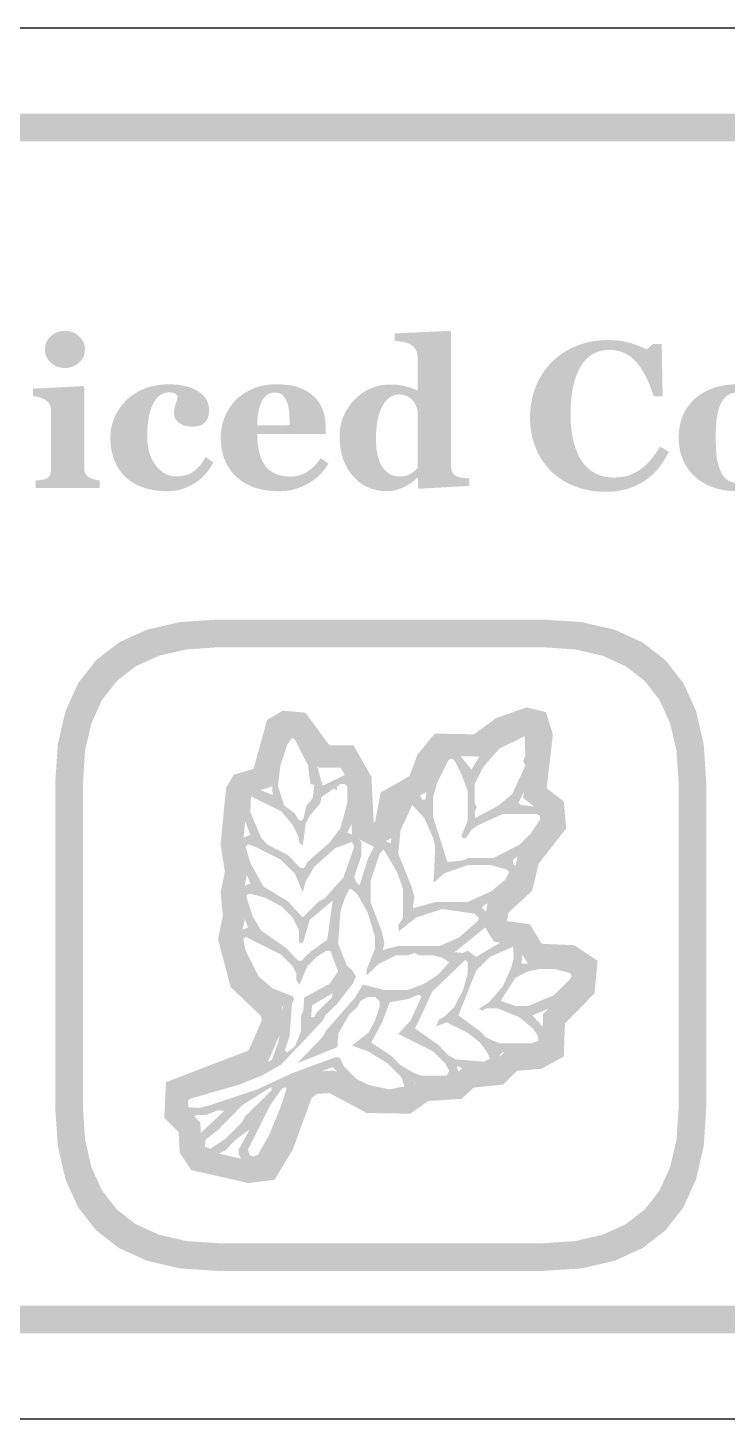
# Model space of a CAD drawing. Header units: millimetres. Extents: x 6 to 297, y 6 to 451.
# Drawn here: x 188.5 to 198.6, y 44.52 to 64.59 of the extents above; entities that cross this region are included whole.
import ezdxf

# ---------------------------------------------------------------- set-up
doc = ezdxf.new("R2010")
doc.units = ezdxf.units.MM
doc.layers.add('CUT', color=1, linetype='Continuous')
doc.layers.add('RASTER', color=7, linetype='Continuous')

msp = doc.modelspace()

# ---------------------------------------------------------------- hatches: boundary and pattern name
at = {"layer": 'RASTER'}
h = msp.add_hatch(color=7, dxfattribs=at)
h.paths.add_polyline_path([(173.2, 61.155), (173.234, 61.67), (173.337, 62.117), (173.509, 62.495), (173.75, 62.805), (174.059, 63.045), (174.438, 63.217), (174.884, 63.32), (175.4, 63.355), (232.6, 63.355), (233.116, 63.32), (233.563, 63.217), (233.941, 63.045), (234.25, 62.805), (234.491, 62.495), (234.663, 62.117), (234.766, 61.67), (234.8, 61.155), (234.8, 47.955), (234.766, 47.439), (234.663, 46.992), (234.491, 46.614), (234.25, 46.305), (233.941, 46.064), (233.563, 45.892), (233.116, 45.789), (232.6, 45.755), (175.4, 45.755), (174.884, 45.789), (174.438, 45.892), (174.059, 46.064), (173.75, 46.305), (173.509, 46.614), (173.337, 46.992), (173.234, 47.439), (173.2, 47.955)])
h.paths.add_polyline_path([(173.6, 61.155), (173.6, 47.955), (173.628, 47.533), (173.712, 47.167), (173.853, 46.858), (174.05, 46.605), (174.303, 46.408), (174.613, 46.267), (174.978, 46.183), (175.4, 46.155), (232.6, 46.155), (233.022, 46.183), (233.388, 46.267), (233.697, 46.408), (233.95, 46.605), (234.147, 46.858), (234.288, 47.167), (234.372, 47.533), (234.4, 47.955), (234.4, 61.155), (234.372, 61.577), (234.288, 61.942), (234.147, 62.252), (233.95, 62.505), (233.697, 62.702), (233.388, 62.842), (233.022, 62.927), (232.6, 62.955), (175.4, 62.955), (174.978, 62.927), (174.613, 62.842), (174.303, 62.702), (174.05, 62.505), (173.853, 62.252), (173.712, 61.942), (173.628, 61.577), (173.6, 61.155)], flags=0)
h = msp.add_hatch(color=7, dxfattribs=at)
h.paths.add_polyline_path([(189.542, 57.955), (188.616, 57.955), (188.616, 58.062), (188.626, 58.062), (188.635, 58.063), (188.645, 58.064), (188.654, 58.065), (188.663, 58.066), (188.673, 58.067), (188.682, 58.068), (188.691, 58.069), (188.7, 58.07), (188.709, 58.072), (188.717, 58.073), (188.725, 58.075), (188.733, 58.077), (188.74, 58.079), (188.747, 58.081), (188.754, 58.084), (188.765, 58.088), (188.776, 58.093), (188.785, 58.099), (188.794, 58.105), (188.802, 58.112), (188.809, 58.119), (188.815, 58.126), (188.82, 58.134), (188.824, 58.143), (188.828, 58.152), (188.831, 58.162), (188.834, 58.172), (188.836, 58.184), (188.838, 58.196), (188.839, 58.208), (188.839, 58.221), (188.839, 59.074), (188.839, 59.087), (188.837, 59.099), (188.836, 59.111), (188.833, 59.122), (188.83, 59.133), (188.826, 59.144), (188.821, 59.154), (188.815, 59.164), (188.809, 59.173), (188.803, 59.182), (188.796, 59.191), (188.789, 59.199), (188.782, 59.206), (188.774, 59.214), (188.765, 59.22), (188.757, 59.226), (188.75, 59.231), (188.742, 59.235), (188.733, 59.239), (188.724, 59.243), (188.713, 59.248), (188.702, 59.252), (188.69, 59.256), (188.677, 59.26), (188.664, 59.264), (188.651, 59.267), (188.638, 59.27), (188.626, 59.273), (188.614, 59.275), (188.602, 59.277), (188.591, 59.279), (188.58, 59.28), (188.58, 59.387), (189.297, 59.425), (189.319, 59.403), (189.319, 58.24), (189.32, 58.228), (189.321, 58.216), (189.322, 58.204), (189.325, 58.193), (189.328, 58.182), (189.332, 58.172), (189.336, 58.162), (189.341, 58.153), (189.347, 58.145), (189.353, 58.136), (189.36, 58.129), (189.368, 58.122), (189.376, 58.116), (189.385, 58.11), (189.394, 58.104), (189.404, 58.1), (189.412, 58.097), (189.419, 58.093), (189.427, 58.09), (189.435, 58.087), (189.443, 58.084), (189.452, 58.082), (189.46, 58.079), (189.469, 58.076), (189.478, 58.074), (189.487, 58.072), (189.496, 58.069), (189.505, 58.068), (189.514, 58.066), (189.523, 58.064), (189.533, 58.063), (189.542, 58.062)])
h.paths.add_polyline_path([(189.328, 59.953), (189.327, 59.925), (189.323, 59.899), (189.316, 59.874), (189.307, 59.85), (189.295, 59.826), (189.28, 59.804), (189.263, 59.783), (189.242, 59.763), (189.221, 59.745), (189.198, 59.729), (189.174, 59.715), (189.149, 59.704), (189.123, 59.696), (189.096, 59.69), (189.068, 59.686), (189.04, 59.685), (189.01, 59.686), (188.982, 59.69), (188.955, 59.696), (188.929, 59.704), (188.904, 59.715), (188.88, 59.729), (188.857, 59.745), (188.835, 59.763), (188.815, 59.783), (188.798, 59.804), (188.783, 59.826), (188.771, 59.85), (188.762, 59.874), (188.755, 59.899), (188.751, 59.925), (188.75, 59.953), (188.751, 59.98), (188.755, 60.006), (188.762, 60.032), (188.771, 60.056), (188.783, 60.079), (188.798, 60.102), (188.815, 60.123), (188.835, 60.143), (188.857, 60.162), (188.88, 60.178), (188.904, 60.191), (188.929, 60.203), (188.955, 60.211), (188.982, 60.217), (189.01, 60.221), (189.04, 60.222), (189.069, 60.221), (189.097, 60.217), (189.124, 60.211), (189.15, 60.203), (189.175, 60.191), (189.199, 60.178), (189.221, 60.162), (189.243, 60.143), (189.263, 60.123), (189.28, 60.102), (189.295, 60.079), (189.307, 60.056), (189.316, 60.032), (189.323, 60.006), (189.327, 59.98), (189.328, 59.953)])
h = msp.add_hatch(color=7, dxfattribs=at)
h.paths.add_polyline_path([(194.88, 57.985), (194.158, 57.943), (194.136, 57.964), (194.136, 58.098), (194.125, 58.101), (194.107, 58.082), (194.086, 58.064), (194.065, 58.046), (194.041, 58.029), (194.016, 58.012), (193.989, 57.996), (193.961, 57.98), (193.931, 57.966), (193.901, 57.952), (193.87, 57.94), (193.839, 57.93), (193.809, 57.922), (193.778, 57.916), (193.747, 57.911), (193.716, 57.909), (193.685, 57.908), (193.612, 57.911), (193.543, 57.922), (193.477, 57.939), (193.415, 57.963), (193.355, 57.994), (193.299, 58.031), (193.246, 58.076), (193.197, 58.128), (193.152, 58.185), (193.113, 58.246), (193.08, 58.311), (193.053, 58.38), (193.032, 58.453), (193.017, 58.53), (193.008, 58.611), (193.005, 58.696), (193.008, 58.772), (193.018, 58.845), (193.035, 58.915), (193.059, 58.983), (193.089, 59.048), (193.126, 59.11), (193.169, 59.17), (193.219, 59.226), (193.275, 59.278), (193.332, 59.323), (193.393, 59.361), (193.457, 59.392), (193.523, 59.416), (193.592, 59.434), (193.664, 59.444), (193.739, 59.447), (193.769, 59.447), (193.798, 59.446), (193.827, 59.444), (193.855, 59.441), (193.883, 59.437), (193.911, 59.432), (193.938, 59.427), (193.964, 59.42), (193.99, 59.413), (194.014, 59.406), (194.037, 59.399), (194.059, 59.391), (194.08, 59.383), (194.099, 59.374), (194.116, 59.366), (194.133, 59.357), (194.133, 59.836), (194.132, 59.849), (194.131, 59.862), (194.13, 59.875), (194.127, 59.888), (194.124, 59.901), (194.12, 59.913), (194.116, 59.925), (194.111, 59.937), (194.105, 59.949), (194.099, 59.96), (194.092, 59.97), (194.085, 59.98), (194.078, 59.989), (194.07, 59.997), (194.061, 60.004), (194.052, 60.011), (194.041, 60.019), (194.028, 60.026), (194.015, 60.033), (194.001, 60.039), (193.987, 60.045), (193.971, 60.049), (193.955, 60.054), (193.939, 60.058), (193.922, 60.061), (193.905, 60.064), (193.888, 60.067), (193.87, 60.069), (193.853, 60.072), (193.836, 60.074), (193.819, 60.076), (193.802, 60.077), (193.802, 60.184), (194.593, 60.222), (194.615, 60.199), (194.615, 58.278), (194.615, 58.265), (194.616, 58.252), (194.617, 58.239), (194.619, 58.227), (194.622, 58.216), (194.625, 58.205), (194.629, 58.195), (194.633, 58.185), (194.638, 58.175), (194.644, 58.167), (194.65, 58.158), (194.657, 58.151), (194.665, 58.143), (194.673, 58.137), (194.682, 58.13), (194.692, 58.125), (194.701, 58.121), (194.71, 58.117), (194.719, 58.114), (194.73, 58.111), (194.742, 58.108), (194.755, 58.105), (194.768, 58.103), (194.782, 58.101), (194.797, 58.099), (194.811, 58.098), (194.824, 58.097), (194.836, 58.095), (194.848, 58.094), (194.86, 58.094), (194.87, 58.093), (194.88, 58.092)])
h.paths.add_polyline_path([(194.133, 58.246), (194.133, 59.074), (194.13, 59.082), (194.127, 59.091), (194.124, 59.1), (194.121, 59.109), (194.117, 59.119), (194.113, 59.129), (194.109, 59.138), (194.104, 59.149), (194.099, 59.159), (194.094, 59.169), (194.089, 59.179), (194.082, 59.189), (194.076, 59.198), (194.069, 59.208), (194.062, 59.217), (194.054, 59.226), (194.046, 59.234), (194.038, 59.241), (194.029, 59.248), (194.019, 59.255), (194.009, 59.262), (193.999, 59.268), (193.987, 59.274), (193.975, 59.28), (193.963, 59.286), (193.95, 59.291), (193.937, 59.295), (193.923, 59.298), (193.909, 59.301), (193.895, 59.302), (193.88, 59.303), (193.865, 59.304), (193.829, 59.301), (193.795, 59.294), (193.762, 59.281), (193.731, 59.262), (193.702, 59.239), (193.675, 59.211), (193.649, 59.177), (193.625, 59.138), (193.603, 59.095), (193.583, 59.047), (193.567, 58.995), (193.554, 58.939), (193.544, 58.878), (193.537, 58.813), (193.532, 58.744), (193.531, 58.671), (193.531, 58.642), (193.532, 58.613), (193.533, 58.585), (193.535, 58.558), (193.537, 58.532), (193.54, 58.507), (193.544, 58.482), (193.548, 58.458), (193.552, 58.435), (193.558, 58.412), (193.564, 58.389), (193.571, 58.368), (193.579, 58.346), (193.587, 58.326), (193.597, 58.305), (193.607, 58.286), (193.618, 58.267), (193.63, 58.249), (193.642, 58.232), (193.655, 58.217), (193.669, 58.202), (193.684, 58.188), (193.7, 58.176), (193.716, 58.164), (193.733, 58.154), (193.751, 58.145), (193.77, 58.137), (193.789, 58.131), (193.81, 58.126), (193.831, 58.123), (193.853, 58.121), (193.876, 58.12), (193.898, 58.121), (193.919, 58.122), (193.939, 58.125), (193.958, 58.129), (193.976, 58.134), (193.993, 58.14), (194.009, 58.147), (194.024, 58.155), (194.039, 58.164), (194.053, 58.173), (194.067, 58.184), (194.081, 58.195), (194.094, 58.207), (194.107, 58.219), (194.12, 58.232), (194.133, 58.246)], flags=0)
for points in [[(196.843, 57.899), (196.786, 57.9), (196.73, 57.904), (196.676, 57.909), (196.622, 57.918), (196.569, 57.928), (196.516, 57.941), (196.465, 57.956), (196.415, 57.973), (196.366, 57.993), (196.319, 58.014), (196.273, 58.038), (196.229, 58.064), (196.186, 58.092), (196.145, 58.122), (196.106, 58.154), (196.068, 58.188), (196.033, 58.223), (195.999, 58.261), (195.968, 58.3), (195.938, 58.342), (195.911, 58.385), (195.885, 58.431), (195.861, 58.479), (195.839, 58.528), (195.82, 58.58), (195.803, 58.632), (195.788, 58.686), (195.777, 58.741), (195.768, 58.798), (195.761, 58.855), (195.757, 58.914), (195.756, 58.974), (195.757, 59.034), (195.761, 59.093), (195.768, 59.15), (195.777, 59.207), (195.789, 59.262), (195.803, 59.317), (195.82, 59.37), (195.84, 59.422), (195.862, 59.472), (195.886, 59.521), (195.913, 59.568), (195.941, 59.614), (195.972, 59.658), (196.005, 59.7), (196.04, 59.74), (196.077, 59.778), (196.115, 59.814), (196.155, 59.848), (196.197, 59.88), (196.241, 59.91), (196.287, 59.937), (196.335, 59.963), (196.384, 59.986), (196.436, 60.008), (196.488, 60.027), (196.542, 60.043), (196.597, 60.057), (196.652, 60.069), (196.709, 60.078), (196.766, 60.084), (196.825, 60.088), (196.884, 60.089), (196.927, 60.088), (196.968, 60.086), (197.009, 60.083), (197.049, 60.079), (197.088, 60.073), (197.126, 60.066), (197.163, 60.057), (197.199, 60.047), (197.234, 60.037), (197.267, 60.026), (197.299, 60.014), (197.33, 60.003), (197.359, 59.991), (197.387, 59.978), (197.414, 59.966), (197.439, 59.953), (197.53, 60.033), (197.657, 60.033), (197.67, 59.275), (197.542, 59.275), (197.513, 59.358), (197.484, 59.437), (197.453, 59.509), (197.421, 59.576), (197.387, 59.636), (197.352, 59.691), (197.316, 59.741), (197.278, 59.784), (197.238, 59.822), (197.197, 59.855), (197.153, 59.883), (197.107, 59.906), (197.059, 59.924), (197.009, 59.937), (196.957, 59.944), (196.903, 59.947), (196.836, 59.943), (196.773, 59.932), (196.715, 59.913), (196.66, 59.886), (196.61, 59.852), (196.564, 59.811), (196.522, 59.761), (196.484, 59.704), (196.45, 59.641), (196.421, 59.571), (196.396, 59.495), (196.376, 59.413), (196.361, 59.325), (196.349, 59.231), (196.343, 59.131), (196.34, 59.024), (196.341, 58.963), (196.343, 58.905), (196.347, 58.849), (196.353, 58.795), (196.36, 58.743), (196.368, 58.694), (196.378, 58.646), (196.389, 58.601), (196.402, 58.559), (196.416, 58.518), (196.43, 58.48), (196.446, 58.443), (196.462, 58.409), (196.48, 58.377), (196.498, 58.347), (196.518, 58.319), (196.539, 58.293), (196.562, 58.268), (196.586, 58.244), (196.61, 58.223), (196.636, 58.203), (196.662, 58.186), (196.69, 58.17), (196.718, 58.156), (196.748, 58.144), (196.778, 58.133), (196.809, 58.124), (196.84, 58.117), (196.873, 58.111), (196.906, 58.107), (196.94, 58.105), (196.975, 58.104), (197.025, 58.106), (197.074, 58.111), (197.122, 58.12), (197.169, 58.132), (197.214, 58.148), (197.257, 58.167), (197.299, 58.189), (197.34, 58.215), (197.38, 58.245), (197.419, 58.278), (197.456, 58.315), (197.493, 58.355), (197.529, 58.399), (197.565, 58.447), (197.599, 58.498), (197.632, 58.552), (197.758, 58.476), (197.742, 58.444), (197.726, 58.413), (197.709, 58.383), (197.691, 58.354), (197.673, 58.326), (197.654, 58.298), (197.635, 58.271), (197.615, 58.246), (197.594, 58.221), (197.573, 58.196), (197.551, 58.173), (197.528, 58.151), (197.504, 58.129), (197.48, 58.109), (197.455, 58.089), (197.429, 58.07), (197.399, 58.051), (197.369, 58.032), (197.339, 58.015), (197.307, 57.999), (197.275, 57.983), (197.242, 57.969), (197.208, 57.956), (197.173, 57.944), (197.137, 57.934), (197.1, 57.925), (197.061, 57.917), (197.021, 57.91), (196.978, 57.905), (196.935, 57.902), (196.89, 57.9), (196.843, 57.899)], [(190.513, 57.908), (190.463, 57.909), (190.414, 57.912), (190.367, 57.916), (190.321, 57.923), (190.277, 57.931), (190.235, 57.941), (190.193, 57.953), (190.154, 57.967), (190.115, 57.983), (190.079, 58), (190.044, 58.018), (190.011, 58.037), (189.98, 58.058), (189.95, 58.08), (189.923, 58.104), (189.896, 58.129), (189.872, 58.156), (189.849, 58.183), (189.828, 58.212), (189.808, 58.243), (189.79, 58.274), (189.774, 58.306), (189.759, 58.34), (189.746, 58.375), (189.734, 58.411), (189.724, 58.448), (189.715, 58.485), (189.708, 58.523), (189.703, 58.562), (189.699, 58.602), (189.697, 58.643), (189.696, 58.684), (189.697, 58.722), (189.7, 58.759), (189.704, 58.796), (189.711, 58.833), (189.72, 58.869), (189.73, 58.905), (189.742, 58.94), (189.757, 58.974), (189.772, 59.008), (189.79, 59.041), (189.808, 59.073), (189.828, 59.104), (189.849, 59.133), (189.872, 59.162), (189.896, 59.189), (189.921, 59.216), (189.949, 59.242), (189.978, 59.267), (190.009, 59.29), (190.041, 59.312), (190.075, 59.333), (190.111, 59.352), (190.148, 59.37), (190.187, 59.387), (190.228, 59.402), (190.269, 59.415), (190.311, 59.425), (190.354, 59.434), (190.399, 59.441), (190.444, 59.446), (190.491, 59.449), (190.538, 59.45), (190.604, 59.449), (190.666, 59.444), (190.724, 59.436), (190.779, 59.425), (190.831, 59.411), (190.879, 59.393), (190.923, 59.372), (190.964, 59.349), (191.001, 59.322), (191.033, 59.293), (191.06, 59.262), (191.082, 59.229), (191.099, 59.194), (191.111, 59.156), (191.119, 59.116), (191.121, 59.074), (191.12, 59.048), (191.118, 59.024), (191.113, 59.001), (191.107, 58.979), (191.099, 58.958), (191.09, 58.939), (191.078, 58.921), (191.065, 58.904), (191.05, 58.889), (191.033, 58.876), (191.012, 58.865), (190.99, 58.856), (190.964, 58.849), (190.937, 58.844), (190.906, 58.841), (190.874, 58.84), (190.847, 58.84), (190.821, 58.843), (190.796, 58.847), (190.773, 58.853), (190.75, 58.86), (190.729, 58.869), (190.709, 58.88), (190.69, 58.892), (190.672, 58.906), (190.657, 58.921), (190.645, 58.936), (190.634, 58.953), (190.626, 58.971), (190.62, 58.989), (190.617, 59.009), (190.616, 59.03), (190.616, 59.048), (190.617, 59.066), (190.619, 59.084), (190.622, 59.101), (190.625, 59.119), (190.629, 59.137), (190.634, 59.154), (190.639, 59.172), (190.645, 59.189), (190.65, 59.205), (190.654, 59.22), (190.658, 59.234), (190.661, 59.247), (190.664, 59.259), (190.666, 59.269), (190.667, 59.279), (190.663, 59.285), (190.658, 59.291), (190.654, 59.297), (190.649, 59.302), (190.643, 59.307), (190.638, 59.312), (190.632, 59.316), (190.626, 59.319), (190.619, 59.323), (190.612, 59.325), (190.603, 59.328), (190.594, 59.33), (190.584, 59.331), (190.573, 59.332), (190.561, 59.333), (190.548, 59.333), (190.532, 59.333), (190.516, 59.331), (190.501, 59.329), (190.485, 59.325), (190.471, 59.321), (190.456, 59.316), (190.442, 59.31), (190.428, 59.302), (190.415, 59.294), (190.402, 59.284), (190.389, 59.273), (190.376, 59.26), (190.363, 59.246), (190.351, 59.23), (190.339, 59.213), (190.327, 59.194), (190.316, 59.175), (190.306, 59.154), (190.296, 59.132), (190.286, 59.108), (190.278, 59.083), (190.269, 59.056), (190.262, 59.028), (190.255, 58.998), (190.248, 58.966), (190.243, 58.933), (190.238, 58.898), (190.234, 58.862), (190.231, 58.824), (190.229, 58.785), (190.228, 58.744), (190.228, 58.702), (190.229, 58.638), (190.235, 58.578), (190.245, 58.52), (190.258, 58.466), (190.275, 58.415), (190.296, 58.368), (190.321, 58.323), (190.35, 58.281), (190.381, 58.244), (190.414, 58.212), (190.448, 58.184), (190.484, 58.162), (190.521, 58.144), (190.56, 58.132), (190.6, 58.124), (190.642, 58.122), (190.682, 58.123), (190.719, 58.126), (190.755, 58.132), (190.788, 58.14), (190.819, 58.15), (190.848, 58.163), (190.876, 58.177), (190.901, 58.194), (190.924, 58.213), (190.947, 58.234), (190.97, 58.257), (190.991, 58.282), (191.012, 58.309), (191.033, 58.337), (191.052, 58.368), (191.071, 58.4), (191.181, 58.324), (191.17, 58.302), (191.157, 58.28), (191.145, 58.259), (191.131, 58.238), (191.118, 58.218), (191.103, 58.198), (191.088, 58.179), (191.073, 58.161), (191.057, 58.142), (191.04, 58.125), (191.022, 58.107), (191.004, 58.091), (190.984, 58.075), (190.964, 58.059), (190.943, 58.044), (190.922, 58.029), (190.899, 58.015), (190.876, 58.001), (190.852, 57.989), (190.829, 57.977), (190.805, 57.966), (190.782, 57.956), (190.758, 57.947), (190.734, 57.939), (190.71, 57.931), (190.685, 57.925), (190.659, 57.92), (190.631, 57.916), (190.603, 57.912), (190.574, 57.91), (190.544, 57.908), (190.513, 57.908)]]:
    msp.add_hatch(color=7, dxfattribs=at).paths.add_polyline_path(points)
h = msp.add_hatch(color=7, dxfattribs=at)
h.paths.add_polyline_path([(192.845, 58.305), (192.832, 58.284), (192.818, 58.264), (192.804, 58.244), (192.789, 58.224), (192.773, 58.204), (192.756, 58.185), (192.739, 58.166), (192.721, 58.147), (192.703, 58.129), (192.684, 58.112), (192.664, 58.095), (192.644, 58.079), (192.623, 58.063), (192.602, 58.048), (192.579, 58.034), (192.557, 58.021), (192.532, 58.007), (192.507, 57.995), (192.483, 57.983), (192.458, 57.972), (192.433, 57.962), (192.408, 57.952), (192.383, 57.944), (192.358, 57.936), (192.333, 57.93), (192.306, 57.924), (192.279, 57.919), (192.25, 57.915), (192.221, 57.912), (192.191, 57.91), (192.16, 57.908), (192.127, 57.908), (192.074, 57.909), (192.023, 57.912), (191.973, 57.917), (191.925, 57.923), (191.88, 57.932), (191.836, 57.942), (191.793, 57.955), (191.753, 57.969), (191.715, 57.985), (191.678, 58.003), (191.643, 58.022), (191.609, 58.042), (191.578, 58.063), (191.548, 58.086), (191.52, 58.11), (191.493, 58.135), (191.468, 58.161), (191.445, 58.189), (191.424, 58.218), (191.404, 58.248), (191.385, 58.28), (191.369, 58.312), (191.354, 58.346), (191.34, 58.38), (191.328, 58.416), (191.318, 58.452), (191.309, 58.49), (191.302, 58.528), (191.297, 58.566), (191.293, 58.606), (191.29, 58.646), (191.29, 58.687), (191.29, 58.724), (191.293, 58.761), (191.297, 58.797), (191.303, 58.833), (191.311, 58.869), (191.32, 58.904), (191.332, 58.939), (191.344, 58.974), (191.359, 59.007), (191.375, 59.04), (191.392, 59.072), (191.411, 59.103), (191.431, 59.133), (191.453, 59.162), (191.476, 59.19), (191.5, 59.217), (191.526, 59.243), (191.554, 59.267), (191.583, 59.29), (191.613, 59.312), (191.645, 59.332), (191.679, 59.351), (191.715, 59.369), (191.752, 59.386), (191.79, 59.401), (191.83, 59.414), (191.87, 59.425), (191.912, 59.434), (191.955, 59.441), (191.999, 59.446), (192.045, 59.449), (192.091, 59.45), (192.141, 59.45), (192.189, 59.447), (192.234, 59.443), (192.278, 59.438), (192.319, 59.431), (192.357, 59.422), (192.394, 59.412), (192.428, 59.401), (192.46, 59.387), (192.491, 59.373), (192.52, 59.358), (192.548, 59.341), (192.575, 59.323), (192.6, 59.304), (192.624, 59.284), (192.646, 59.263), (192.666, 59.241), (192.685, 59.219), (192.702, 59.196), (192.718, 59.172), (192.733, 59.147), (192.746, 59.121), (192.757, 59.094), (192.768, 59.066), (192.777, 59.037), (192.784, 59.008), (192.791, 58.979), (192.796, 58.95), (192.8, 58.92), (192.803, 58.889), (192.805, 58.859), (192.806, 58.828), (192.806, 58.733), (191.815, 58.733), (191.817, 58.66), (191.823, 58.591), (191.832, 58.528), (191.844, 58.468), (191.861, 58.413), (191.881, 58.363), (191.904, 58.317), (191.931, 58.276), (191.962, 58.239), (191.998, 58.207), (192.037, 58.18), (192.081, 58.158), (192.129, 58.141), (192.181, 58.129), (192.238, 58.121), (192.299, 58.119), (192.333, 58.12), (192.366, 58.124), (192.398, 58.129), (192.43, 58.138), (192.46, 58.148), (192.49, 58.161), (192.518, 58.177), (192.546, 58.194), (192.573, 58.214), (192.599, 58.234), (192.624, 58.256), (192.648, 58.28), (192.671, 58.304), (192.693, 58.33), (192.714, 58.357), (192.734, 58.385)])
h.paths.add_polyline_path([(192.286, 58.861), (192.286, 58.884), (192.285, 58.906), (192.284, 58.928), (192.283, 58.95), (192.282, 58.973), (192.281, 58.996), (192.279, 59.019), (192.277, 59.042), (192.274, 59.064), (192.272, 59.086), (192.268, 59.106), (192.265, 59.126), (192.261, 59.144), (192.256, 59.161), (192.251, 59.177), (192.246, 59.193), (192.24, 59.209), (192.232, 59.225), (192.225, 59.239), (192.217, 59.253), (192.208, 59.265), (192.198, 59.277), (192.188, 59.287), (192.178, 59.297), (192.167, 59.305), (192.155, 59.312), (192.142, 59.318), (192.129, 59.323), (192.115, 59.327), (192.1, 59.329), (192.085, 59.331), (192.069, 59.332), (192.041, 59.33), (192.015, 59.325), (191.991, 59.316), (191.967, 59.303), (191.946, 59.287), (191.925, 59.267), (191.906, 59.244), (191.889, 59.217), (191.873, 59.187), (191.859, 59.152), (191.847, 59.113), (191.837, 59.07), (191.828, 59.023), (191.822, 58.971), (191.818, 58.915), (191.815, 58.856)], flags=0)
h = msp.add_hatch(color=7, dxfattribs=at)
h.paths.add_polyline_path([(199.378, 59.235), (199.405, 59.209), (199.429, 59.182), (199.453, 59.154), (199.474, 59.124), (199.494, 59.093), (199.512, 59.061), (199.529, 59.028), (199.544, 58.993), (199.557, 58.958), (199.569, 58.922), (199.579, 58.885), (199.587, 58.847), (199.593, 58.808), (199.598, 58.769), (199.6, 58.729), (199.601, 58.689), (199.6, 58.648), (199.598, 58.608), (199.593, 58.569), (199.587, 58.531), (199.579, 58.493), (199.569, 58.455), (199.558, 58.418), (199.545, 58.382), (199.53, 58.346), (199.513, 58.312), (199.495, 58.279), (199.475, 58.248), (199.454, 58.218), (199.431, 58.189), (199.406, 58.161), (199.38, 58.135), (199.35, 58.108), (199.319, 58.083), (199.287, 58.06), (199.253, 58.038), (199.218, 58.018), (199.181, 57.999), (199.143, 57.982), (199.104, 57.966), (199.063, 57.953), (199.021, 57.941), (198.977, 57.931), (198.932, 57.923), (198.885, 57.916), (198.837, 57.912), (198.788, 57.909), (198.737, 57.908), (198.693, 57.909), (198.649, 57.911), (198.607, 57.915), (198.565, 57.921), (198.525, 57.928), (198.485, 57.937), (198.446, 57.947), (198.408, 57.959), (198.371, 57.973), (198.335, 57.988), (198.3, 58.005), (198.266, 58.023), (198.234, 58.043), (198.202, 58.065), (198.172, 58.088), (198.142, 58.113), (198.115, 58.138), (198.089, 58.165), (198.065, 58.193), (198.042, 58.223), (198.021, 58.254), (198.001, 58.286), (197.983, 58.32), (197.966, 58.355), (197.951, 58.392), (197.938, 58.43), (197.927, 58.468), (197.918, 58.508), (197.911, 58.549), (197.906, 58.591), (197.903, 58.634), (197.902, 58.678), (197.903, 58.722), (197.905, 58.764), (197.91, 58.805), (197.916, 58.844), (197.924, 58.883), (197.934, 58.92), (197.945, 58.956), (197.958, 58.991), (197.973, 59.025), (197.99, 59.058), (198.008, 59.09), (198.029, 59.121), (198.051, 59.151), (198.075, 59.18), (198.1, 59.208), (198.127, 59.235), (198.155, 59.26), (198.185, 59.283), (198.216, 59.305), (198.248, 59.326), (198.283, 59.345), (198.318, 59.363), (198.356, 59.379), (198.395, 59.394), (198.435, 59.407), (198.477, 59.419), (198.519, 59.428), (198.563, 59.436), (198.608, 59.442), (198.654, 59.447), (198.702, 59.449), (198.75, 59.45), (198.801, 59.449), (198.849, 59.447), (198.897, 59.442), (198.943, 59.436), (198.987, 59.428), (199.03, 59.419), (199.071, 59.407), (199.111, 59.394), (199.149, 59.379), (199.186, 59.363), (199.222, 59.345), (199.256, 59.326), (199.289, 59.305), (199.32, 59.283), (199.35, 59.26), (199.378, 59.235)])
h.paths.add_polyline_path([(199.003, 58.22), (199.011, 58.241), (199.018, 58.263), (199.025, 58.286), (199.031, 58.311), (199.037, 58.336), (199.042, 58.363), (199.047, 58.39), (199.051, 58.419), (199.055, 58.449), (199.058, 58.48), (199.06, 58.512), (199.063, 58.546), (199.064, 58.58), (199.065, 58.616), (199.066, 58.653), (199.066, 58.692), (199.066, 58.718), (199.065, 58.745), (199.064, 58.773), (199.063, 58.801), (199.061, 58.831), (199.058, 58.862), (199.055, 58.893), (199.052, 58.926), (199.048, 58.958), (199.044, 58.988), (199.039, 59.017), (199.033, 59.044), (199.028, 59.069), (199.022, 59.092), (199.015, 59.114), (199.008, 59.134), (198.999, 59.156), (198.989, 59.178), (198.978, 59.198), (198.966, 59.216), (198.953, 59.234), (198.94, 59.25), (198.926, 59.265), (198.91, 59.279), (198.894, 59.291), (198.877, 59.302), (198.859, 59.311), (198.84, 59.319), (198.82, 59.324), (198.798, 59.328), (198.776, 59.331), (198.753, 59.332), (198.728, 59.331), (198.704, 59.328), (198.681, 59.324), (198.659, 59.317), (198.639, 59.309), (198.62, 59.3), (198.603, 59.288), (198.587, 59.275), (198.572, 59.26), (198.557, 59.244), (198.544, 59.227), (198.532, 59.209), (198.52, 59.19), (198.509, 59.17), (198.5, 59.149), (198.491, 59.127), (198.483, 59.105), (198.477, 59.083), (198.47, 59.06), (198.465, 59.036), (198.46, 59.011), (198.455, 58.985), (198.451, 58.959), (198.448, 58.931), (198.445, 58.903), (198.443, 58.874), (198.441, 58.846), (198.439, 58.817), (198.438, 58.787), (198.437, 58.758), (198.437, 58.728), (198.437, 58.697), (198.437, 58.658), (198.437, 58.621), (198.438, 58.585), (198.439, 58.551), (198.441, 58.519), (198.442, 58.489), (198.444, 58.46), (198.447, 58.433), (198.45, 58.407), (198.454, 58.381), (198.459, 58.354), (198.464, 58.328), (198.471, 58.302), (198.479, 58.275), (198.487, 58.249), (198.497, 58.223), (198.505, 58.201), (198.515, 58.18), (198.526, 58.16), (198.538, 58.142), (198.55, 58.124), (198.564, 58.108), (198.578, 58.093), (198.593, 58.079), (198.61, 58.067), (198.627, 58.056), (198.645, 58.047), (198.665, 58.04), (198.685, 58.034), (198.707, 58.03), (198.729, 58.027), (198.753, 58.027), (198.775, 58.027), (198.795, 58.03), (198.815, 58.033), (198.835, 58.039), (198.853, 58.046), (198.871, 58.054), (198.888, 58.064), (198.904, 58.076), (198.919, 58.089), (198.934, 58.103), (198.947, 58.119), (198.96, 58.136), (198.972, 58.155), (198.983, 58.175), (198.994, 58.197), (199.003, 58.22)], flags=0)
h = msp.add_hatch(color=7, dxfattribs=at)
h.paths.add_polyline_path([(188.9, 53.705), (188.937, 54.256), (189.047, 54.733), (189.23, 55.137), (189.488, 55.467), (189.818, 55.724), (190.222, 55.908), (190.699, 56.018), (191.25, 56.055), (195.95, 56.055), (196.501, 56.018), (196.978, 55.908), (197.382, 55.724), (197.713, 55.467), (197.97, 55.137), (198.153, 54.733), (198.263, 54.256), (198.3, 53.705), (198.3, 49.005), (198.263, 48.454), (198.153, 47.977), (197.97, 47.573), (197.713, 47.242), (197.382, 46.985), (196.978, 46.802), (196.501, 46.691), (195.95, 46.655), (191.25, 46.655), (190.699, 46.691), (190.222, 46.802), (189.818, 46.985), (189.488, 47.242), (189.23, 47.573), (189.047, 47.977), (188.937, 48.454), (188.9, 49.005)])
h.paths.add_polyline_path([(189.3, 53.705), (189.3, 49.005), (189.33, 48.548), (189.422, 48.152), (189.574, 47.816), (189.788, 47.542), (190.062, 47.329), (190.397, 47.177), (190.793, 47.085), (191.25, 47.055), (195.95, 47.055), (196.407, 47.085), (196.803, 47.177), (197.138, 47.329), (197.413, 47.542), (197.626, 47.816), (197.778, 48.152), (197.87, 48.548), (197.9, 49.005), (197.9, 53.705), (197.87, 54.162), (197.778, 54.558), (197.626, 54.893), (197.413, 55.167), (197.138, 55.381), (196.803, 55.533), (196.407, 55.624), (195.95, 55.655), (191.25, 55.655), (190.793, 55.624), (190.397, 55.533), (190.062, 55.381), (189.788, 55.167), (189.574, 54.893), (189.422, 54.558), (189.33, 54.162), (189.3, 53.705)], flags=0)
h = msp.add_hatch(color=7, dxfattribs=at)
h.paths.add_polyline_path([(195.708, 54.789), (195.985, 54.718), (196.085, 54.397), (195.995, 53.622), (196.242, 53.431), (196.277, 53.041), (195.879, 52.531), (195.786, 52.14), (195.443, 51.824), (195.423, 51.71), (195.427, 51.702), (195.752, 51.659), (195.924, 51.376), (196.394, 51.355), (196.731, 51.13), (196.687, 50.661), (196.26, 50.227), (196.242, 49.747), (195.915, 49.571), (195.57, 49.543), (195.371, 49.344), (194.943, 49.3), (194.767, 49.138), (194.285, 49.107), (194.025, 48.923), (193.397, 48.934), (192.859, 49.221), (192.681, 49.21), (192.604, 49.154), (192.328, 48.403), (192.066, 47.969), (191.687, 47.923), (190.863, 48.11), (190.697, 48.36), (190.681, 48.66), (190.474, 48.867), (190.499, 49.379), (191.693, 49.837), (191.881, 50.266), (191.87, 50.334), (191.432, 50.752), (191.251, 51.439), (191.32, 51.786), (191.287, 52.12), (191.349, 52.413), (191.287, 52.808), (191.366, 53.623), (191.475, 53.816), (191.762, 53.899), (191.96, 54.608), (192.186, 54.739), (192.512, 54.712), (192.861, 54.238), (193.208, 54.238), (193.466, 53.783), (193.497, 53.137), (193.51, 53.13), (193.518, 53.135), (193.599, 53.559), (194.016, 53.797), (194.132, 54.109), (194.378, 54.409), (194.946, 54.399), (195.269, 54.635)])
h.paths.add_polyline_path([(195.722, 54.455), (195.42, 54.349), (195.048, 54.077), (194.528, 54.087), (194.414, 53.947), (194.276, 53.577), (193.885, 53.354), (193.806, 52.938), (193.527, 52.762), (193.186, 52.936), (193.15, 53.691), (193.021, 53.918), (192.7, 53.918), (192.341, 54.405), (192.26, 54.412), (192.233, 54.396), (192.023, 53.642), (191.689, 53.545), (191.678, 53.525), (191.61, 52.817), (191.675, 52.404), (191.61, 52.103), (191.644, 51.77), (191.579, 51.449), (191.719, 50.921), (192.169, 50.491), (192.212, 50.224), (191.932, 49.586), (190.809, 49.155), (190.801, 48.993), (190.994, 48.799), (191.012, 48.465), (191.059, 48.394), (191.704, 48.247), (191.873, 48.268), (192.038, 48.542), (192.336, 49.354), (192.567, 49.524), (192.929, 49.546), (193.48, 49.253), (193.926, 49.244), (194.174, 49.421), (194.633, 49.45), (194.804, 49.608), (195.225, 49.651), (195.427, 49.852), (195.822, 49.885), (195.929, 49.942), (195.945, 50.363), (196.379, 50.804), (196.395, 50.97), (196.291, 51.039), (195.74, 51.064), (195.558, 51.362), (195.235, 51.405), (195.086, 51.645), (195.146, 51.985), (195.497, 52.31), (195.584, 52.673), (195.947, 53.138), (195.936, 53.263), (195.656, 53.479), (195.759, 54.366), (195.732, 54.452), (195.722, 54.455)], flags=0)
h = msp.add_hatch(color=7, dxfattribs=at)
h.paths.add_polyline_path([(192.26, 54.505), (192.393, 54.458), (192.527, 54.291), (192.65, 54.048), (192.761, 53.657), (193.084, 53.814), (193.161, 53.791), (193.218, 53.714), (193.218, 53.547), (193.251, 53.447), (193.185, 53.113), (193.118, 52.979), (193.261, 52.923), (193.318, 52.846), (193.318, 52.646), (193.218, 52.345), (193.241, 52.268), (193.295, 52.222), (193.418, 52.612), (193.508, 52.789), (193.619, 52.879), (193.742, 52.823), (193.785, 53.113), (193.852, 53.313), (193.976, 53.524), (194.086, 53.547), (194.176, 53.504), (194.196, 53.457), (194.243, 53.457), (194.286, 53.747), (194.51, 54.158), (194.62, 54.215), (194.663, 54.191), (194.911, 53.891), (195.011, 54.058), (195.278, 54.325), (195.488, 54.448), (195.722, 54.515), (195.765, 54.492), (195.822, 54.415), (195.822, 54.048), (195.722, 53.681), (195.588, 53.413), (195.622, 53.38), (195.889, 53.347), (195.999, 53.29), (196.022, 53.146), (195.932, 52.969), (195.845, 52.889), (195.799, 52.803), (195.511, 52.589), (195.511, 52.535), (195.588, 52.445), (195.531, 52.268), (195.365, 52.101), (195.077, 51.921), (195.064, 51.888), (195.154, 51.811), (195.154, 51.711), (195.097, 51.601), (194.663, 51.253), (194.787, 51.243), (194.854, 51.277), (194.977, 51.187), (195.355, 51.41), (195.555, 51.444), (195.655, 51.344), (195.632, 51.087), (196.289, 51.11), (196.466, 51.02), (196.49, 50.876), (196.433, 50.766), (196.166, 50.499), (195.789, 50.342), (195.965, 50.152), (196.022, 50.042), (195.999, 49.898), (195.922, 49.841), (195.789, 49.808), (195.355, 49.808), (195.321, 49.775), (195.298, 49.631), (195.221, 49.574), (194.787, 49.574), (194.72, 49.608), (194.697, 49.598), (194.72, 49.541), (194.697, 49.397), (194.553, 49.341), (194.086, 49.374), (194.043, 49.217), (193.952, 49.174), (193.518, 49.174), (193.385, 49.207), (193.141, 49.331), (192.907, 49.598), (192.393, 49.397), (192.216, 48.84), (191.993, 48.329), (191.926, 48.229), (191.816, 48.172), (191.716, 48.172), (191.605, 48.229), (191.549, 48.339), (191.549, 48.406), (191.706, 48.696), (191.505, 48.549), (191.358, 48.396), (191.181, 48.306), (191.081, 48.306), (190.991, 48.349), (190.948, 48.439), (190.971, 48.616), (191.338, 48.963), (191.248, 48.973), (191.081, 48.907), (190.948, 48.907), (190.881, 48.873), (190.737, 48.963), (190.714, 49.174), (190.737, 49.217), (190.848, 49.274), (191.549, 49.474), (192.026, 49.698), (192.116, 49.941), (192.183, 50.275), (192.183, 50.476), (191.939, 50.599), (191.739, 50.799), (191.582, 51.077), (191.515, 51.31), (191.539, 51.554), (191.682, 51.611), (191.549, 51.978), (191.549, 52.145), (191.572, 52.188), (191.716, 52.245), (191.549, 52.679), (191.549, 52.846), (191.572, 52.889), (191.716, 52.946), (191.615, 53.213), (191.592, 53.457), (191.615, 53.547), (191.682, 53.614), (191.816, 53.614), (192.039, 53.524), (192.016, 53.948), (192.083, 54.215), (192.206, 54.458)])
h.paths.add_polyline_path([(195.678, 54.372), (195.311, 54.191), (195.077, 53.924), (194.954, 53.681), (194.954, 53.413), (194.987, 53.347), (194.954, 53.28), (194.964, 53.19), (195.298, 53.37), (195.498, 53.537), (195.688, 53.948), (195.655, 54.014), (195.688, 54.081)], flags=0)
h.paths.add_polyline_path([(192.317, 54.348), (192.25, 54.248), (192.15, 53.948), (192.116, 53.647), (192.206, 53.37), (192.36, 53.257), (192.407, 53.17), (192.45, 53.146), (192.483, 53.18), (192.527, 53.37), (192.617, 53.48), (192.64, 53.671), (192.584, 53.681), (192.55, 53.948), (192.36, 54.325)], flags=0)
h.paths.add_polyline_path([(194.62, 54.048), (194.577, 54.024), (194.42, 53.714), (194.353, 53.48), (194.353, 53.213), (194.563, 52.555), (194.787, 52.579), (194.854, 52.612), (195.221, 52.612), (195.598, 52.803), (195.765, 52.969), (195.899, 53.17), (195.899, 53.223), (195.855, 53.247), (195.355, 53.247), (195.011, 53.09), (194.911, 53.023), (194.83, 52.903), (194.777, 52.903), (194.764, 52.936), (194.854, 53.146), (194.854, 53.58), (194.764, 53.824), (194.663, 54.024)], flags=0)
h.paths.add_polyline_path([(193.018, 53.681), (192.961, 53.637), (192.974, 53.59), (192.917, 53.614), (192.741, 53.49), (192.727, 53.403), (192.574, 53.223), (192.517, 53.113), (192.473, 52.789), (192.417, 52.846), (192.417, 52.913), (192.327, 53.09), (192.16, 53.29), (191.726, 53.504), (191.716, 53.28), (191.873, 52.903), (191.973, 52.803), (192.26, 52.656), (192.44, 52.469), (192.493, 52.469), (192.54, 52.555), (192.861, 52.836), (193.018, 53.046), (193.118, 53.413), (193.118, 53.647), (193.084, 53.681)], flags=0)
h.paths.add_polyline_path([(194.053, 53.38), (193.886, 53.013), (193.852, 52.679), (194.053, 52.178), (194.086, 52.045), (194.063, 51.888), (194.386, 51.978), (194.854, 51.978), (195.198, 52.135), (195.398, 52.302), (195.455, 52.412), (195.421, 52.445), (195.188, 52.512), (194.854, 52.512), (194.51, 52.389), (194.363, 52.255), (194.386, 52.779), (194.353, 52.913), (194.229, 53.19)], flags=0)
h.paths.add_polyline_path([(193.185, 52.846), (192.941, 52.756), (192.64, 52.489), (192.517, 52.278), (192.473, 52.121), (192.36, 52.389), (192.16, 52.589), (191.782, 52.779), (191.682, 52.813), (191.649, 52.779), (191.716, 52.545), (191.906, 52.202), (192.26, 51.988), (192.473, 51.754), (192.707, 51.988), (192.794, 52.035), (193.061, 52.335), (193.218, 52.779)], flags=0)
h.paths.add_polyline_path([(193.642, 52.736), (193.585, 52.679), (193.452, 52.278), (193.452, 51.978), (193.619, 51.544), (193.652, 51.377), (193.629, 51.287), (193.852, 51.344), (194.453, 51.344), (194.73, 51.467), (194.997, 51.701), (195.021, 51.744), (194.954, 51.811), (194.487, 51.878), (194.109, 51.754), (193.862, 51.554), (193.852, 51.644), (193.919, 51.744), (193.919, 52.178), (193.829, 52.422)], flags=0)
h.paths.add_polyline_path([(193.175, 52.168), (193.141, 52.155), (193.084, 52.045), (193.018, 51.844), (192.984, 51.377), (193.108, 51.067), (193.195, 50.986), (193.241, 50.9), (193.195, 50.799), (192.961, 50.499), (192.807, 50.352), (192.761, 50.265), (192.16, 49.631), (191.883, 49.474), (191.549, 49.341), (190.848, 49.14), (190.814, 49.107), (190.824, 49.017), (190.981, 49.007), (191.115, 49.04), (191.816, 49.274), (192.317, 49.507), (192.951, 49.741), (193.008, 49.731), (193.074, 49.598), (193.241, 49.431), (193.418, 49.341), (193.719, 49.274), (193.942, 49.317), (193.896, 49.451), (193.695, 49.651), (193.428, 49.818), (193.185, 49.908), (193.428, 50.098), (193.518, 50.275), (193.585, 50.476), (193.585, 50.542), (193.518, 50.609), (193.418, 50.609), (193.308, 50.552), (193.261, 50.466), (193.141, 50.352), (192.984, 50.075), (192.974, 49.885), (192.393, 49.651), (192.761, 50.032), (192.807, 50.118), (193.228, 50.599), (193.341, 50.786), (193.652, 50.709), (193.986, 50.709), (194.229, 50.799), (194.43, 50.933), (194.587, 51.11), (194.487, 51.177), (194.353, 51.21), (194.153, 51.21), (194.086, 51.243), (193.986, 51.21), (193.819, 51.21), (193.575, 51.087), (193.395, 50.92), (193.395, 51), (193.518, 51.31), (193.518, 51.477), (193.408, 51.834), (193.261, 52.088)], flags=0)
h.paths.add_polyline_path([(191.706, 52.101), (191.659, 52.068), (191.682, 51.978), (191.749, 51.778), (191.873, 51.567), (192.226, 51.32), (192.407, 51.133), (192.46, 51.133), (192.574, 51.253), (192.827, 51.434), (192.907, 52.001), (192.574, 51.721), (192.483, 51.41), (192.45, 51.377), (192.417, 51.41), (192.417, 51.577), (192.327, 51.754), (192.16, 51.921), (191.916, 52.045)], flags=0)
h.paths.add_polyline_path([(191.649, 51.477), (191.615, 51.444), (191.649, 51.277), (191.839, 50.9), (192.039, 50.733), (192.327, 50.619), (192.35, 50.576), (192.317, 50.509), (192.283, 50.042), (192.216, 49.841), (192.25, 49.808), (192.36, 49.898), (192.45, 50.108), (192.45, 50.342), (192.483, 50.409), (192.493, 50.599), (192.861, 50.799), (192.984, 50.976), (192.874, 51.267), (192.817, 51.277), (192.674, 51.187), (192.54, 51.053), (192.427, 50.786), (192.383, 50.843), (192.383, 50.943), (192.327, 51.053), (192.16, 51.22)], flags=0)
h.paths.add_polyline_path([(195.511, 51.334), (195.178, 51.187), (194.977, 50.986), (194.72, 50.342), (195.031, 50.118), (195.111, 50.032), (195.221, 49.975), (195.321, 49.941), (195.789, 49.941), (195.879, 49.985), (195.865, 50.052), (195.799, 50.152), (195.598, 50.319), (195.288, 50.442), (195.121, 50.442), (195.054, 50.409), (195.021, 50.442), (195.164, 50.532), (195.365, 50.766), (195.488, 51.043), (195.521, 51.177)], flags=0)
h.paths.add_polyline_path([(194.82, 51.143), (194.343, 50.686), (194.096, 50.152), (194.43, 49.918), (194.577, 49.765), (194.687, 49.708), (195.087, 49.674), (195.178, 49.718), (195.131, 49.818), (195.031, 49.951), (194.864, 50.085), (194.553, 50.242), (194.396, 50.185), (194.443, 50.285), (194.53, 50.332), (194.663, 50.466), (194.787, 50.709), (194.854, 50.943), (194.854, 51.11)], flags=0)
h.paths.add_polyline_path([(195.889, 51.01), (195.722, 50.976), (195.545, 50.886), (195.331, 50.552), (195.555, 50.476), (195.722, 50.476), (196.099, 50.633), (196.333, 50.866), (196.356, 50.91), (196.333, 50.953), (196.122, 51.01)], flags=0)
h.paths.add_polyline_path([(192.907, 50.666), (192.607, 50.486), (192.594, 50.319), (192.64, 50.319), (192.674, 50.385), (192.894, 50.599)], flags=0)
h.paths.add_polyline_path([(194.153, 50.643), (193.986, 50.576), (193.729, 50.532), (193.619, 50.242), (193.462, 49.951), (193.762, 49.751), (193.876, 49.631), (194.086, 49.507), (194.186, 49.474), (194.553, 49.474), (194.587, 49.541), (194.53, 49.651), (194.363, 49.818), (193.852, 50.075), (194.029, 50.265), (194.186, 50.609)], flags=0)
h.paths.add_polyline_path([(192.016, 49.307), (191.605, 49.05), (191.258, 48.696), (191.071, 48.549), (191.058, 48.449), (191.138, 48.416), (191.358, 48.563), (191.592, 48.796), (191.639, 48.883), (192.026, 49.264)], flags=0)
h.paths.add_polyline_path([(192.216, 49.307), (192.173, 49.284), (192.006, 49.05), (191.682, 48.406), (191.706, 48.329), (191.749, 48.306), (191.826, 48.329), (191.983, 48.606), (192.15, 49.007), (192.24, 49.284)], flags=0)

# ---------------------------------------------------------------- linework, layer by layer
at = {"layer": 'CUT'}
for points in [[(174.999, 64.595), (233.001, 64.595)], [(233.001, 44.515), (174.999, 44.515)]]:
    msp.add_lwpolyline(points, dxfattribs=at)

doc.saveas('drawing.dxf')
